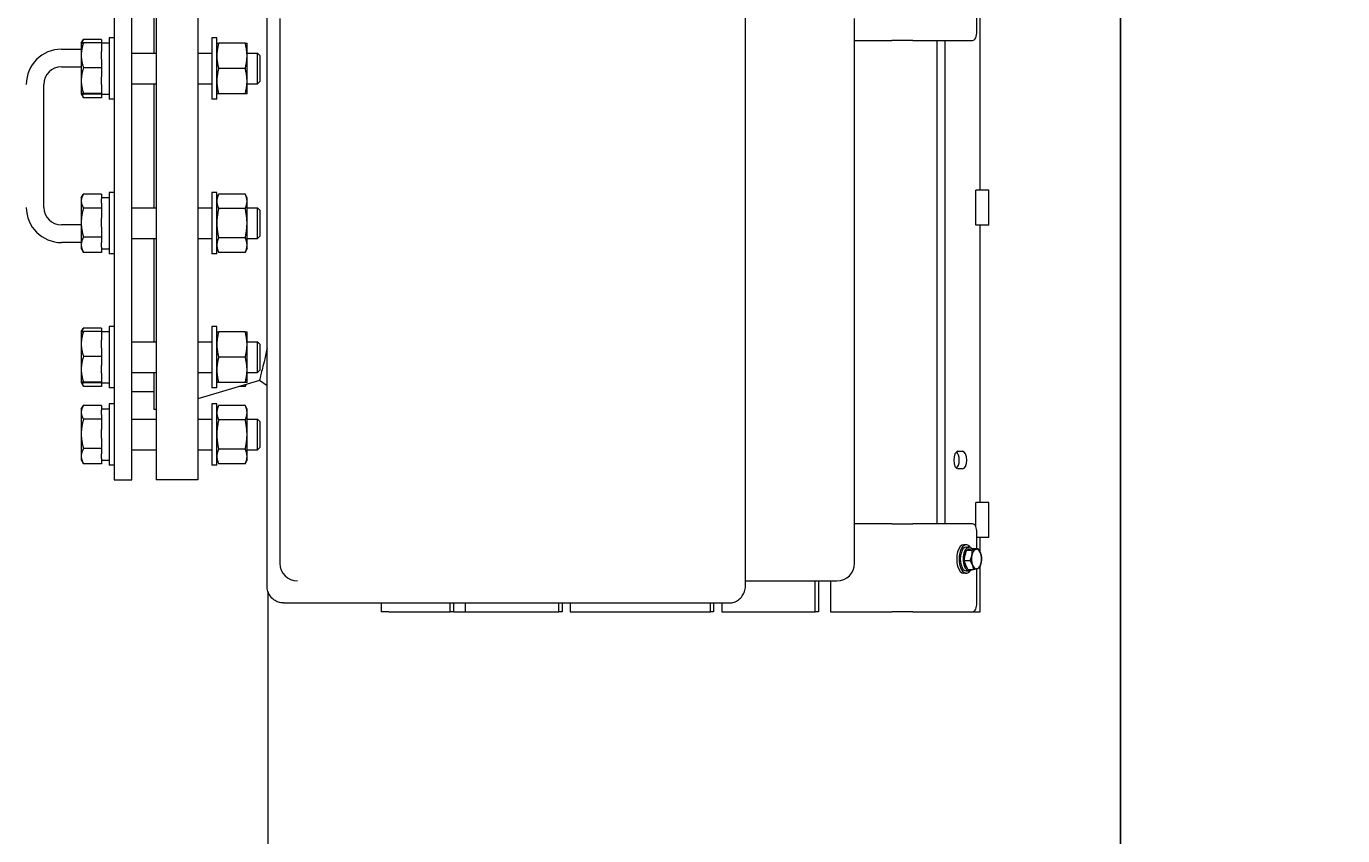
# Model space of a CAD drawing. Header units: inches. Extents: x 20 to 536, y 8 to 344.
# Drawn here: x 363.78 to 401.23, y 92.61 to 115.63 of the extents above; entities that cross this region are included whole.
import ezdxf

# ---------------------------------------------------------------- set-up
doc = ezdxf.new("R2010")
doc.units = ezdxf.units.IN
doc.header["$LTSCALE"] = 16
doc.header["$MEASUREMENT"] = 0
doc.layers.add('Dimension (ANSI)', color=7, linetype='Continuous', lineweight=25)
doc.layers.add('Visible (ANSI)', color=7, linetype='Continuous', lineweight=50)
doc.styles.add('MEMCOR Medium', font='arial.ttf')
doc.dimstyles.new('Default (ANSI)', dxfattribs={"dimscale": 16, "dimtxt": 0.15, "dimasz": 0.098425, "dimexe": 0.125, "dimexo": 0.0625, "dimgap": 0.031496, "dimtad": 0, "dimtih": 1, "dimtoh": 1, "dimdec": 4, "dimrnd": 1e-08, "dimzin": 3, "dimdsep": 46, "dimlunit": 5, "dimtxsty": 'MEMCOR Medium', "dimcen": 0.09, "dimdle": 0.393701, "dimclrd": 256, "dimclre": 256, "dimclrt": 256, "dimadec": 0, "dimazin": 1, "dimtfac": 0.8, "dimtofl": 0, "dimtmove": 0, "dimatfit": 3, "dimfxl": 1, "dimfrac": 1, "dimtolj": 1, "dimtzin": 4, "dimlwd": -1, "dimlwe": -1, "dimarcsym": 0})

# ---------------------------------------------------------------- blocks, each defined once
blk = doc.blocks.new('*D26')
at = {"layer": 'Defpoints', "color": 0, "transparency": 16777216}
for p in [(395.482, 156.991), (453.038, 156.991), (414.023, 61.248)]:
    blk.add_point(p, dxfattribs=at)
at = {"layer": 'Dimension (ANSI)', "transparency": 16777216}
for p, q in [((396.482, 156.991), (455.038, 156.991)), ((453.038, 155.416), (453.038, 137.754)), ((453.038, 62.823), (453.038, 121.283)), ((415.023, 61.248), (455.038, 61.248))]:
    blk.add_line(p, q, dxfattribs=at)
for points in [[(452.775, 155.416), (453.3, 155.416), (453.038, 156.991)], [(452.775, 62.823), (453.3, 62.823), (453.038, 61.248)]]:
    blk.add_solid(points, dxfattribs=at)
at = {"layer": 'Dimension (ANSI)', "transparency": 16777216, "char_height": 2.4, "attachment_point": 2, "style": 'MEMCOR Medium'}
for s, insert in [('\\A1; \\fArial|b0|i0;\\H2.4000;95{\\H0.8x;\\S3#4;} in', (453.038, 133.945)), ('\\A1;[2431.9 mm]{\\P\\fArial|b0|i0;\\H2.4000;SHIPPING\\P\\fArial|b0|i0;\\H2.4000;HEIGHT}', (453.038, 129.015))]:
    blk.add_mtext(s, dxfattribs=dict(at, insert=insert))

msp = doc.modelspace()

# ---------------------------------------------------------------- linework, layer by layer
at = {"layer": 'Visible (ANSI)', "linetype": 'Continuous', "lineweight": 18}
for p, q in [((394.906956, 140.225967), (394.906956, 72.475967)), ((394.90696, 72.475967), (394.90696, 140.225967)), ((366.276958, 121.725967), (366.276958, 102.725967)), ((366.776958, 102.725967), (366.776958, 121.725967)), ((367.467251, 121.725967), (367.467251, 102.725967)), ((368.657251, 121.725967), (368.657251, 102.725967)), ((367.404751, 117.798875), (367.404751, 114.863429)), ((370.624802, 99.725967), (370.624802, 116.475967)), ((384.240183, 99.725967), (384.240183, 116.475967)), ((370.990828, 115.850967), (370.990828, 100.350967)), ((387.340664, 100.350967), (387.340664, 115.850967)), ((390.824957, 115.475967), (390.824957, 115.946124)), ((390.912578, 110.965967), (390.912578, 116.024259)), ((365.339208, 115.144679), (365.339339, 115.144906)), ((365.339208, 115.144679), (365.339208, 114.800836)), ((365.339339, 115.144906), (365.396697, 115.244253)), ((365.917333, 115.255608), (365.403404, 115.255608)), ((365.917333, 115.154883), (365.403404, 115.154883)), ((365.917333, 115.255608), (365.917333, 115.155429)), ((365.917333, 115.154883), (365.917333, 115.155429)), ((365.917333, 115.155429), (366.136333, 115.155429)), ((365.917333, 115.154883), (365.917333, 114.907292)), ((366.136333, 115.300929), (366.136333, 113.550929)), ((366.276958, 115.300929), (366.136333, 115.300929)), ((369.056958, 115.300929), (369.056958, 113.550929)), ((369.197583, 115.300929), (369.056958, 115.300929)), ((369.197583, 113.550929), (369.197583, 115.300929)), ((370.004716, 115.144929), (369.24945, 115.144929)), ((370.056583, 114.785429), (370.056583, 115.144929)), ((387.340664, 115.225967), (388.401394, 115.225967)), ((388.99903, 115.225967), (388.401394, 115.225967)), ((388.99903, 115.225967), (390.699957, 115.225967)), ((389.696071, 101.475967), (389.696071, 115.225967)), ((389.912578, 115.225967), (389.912578, 101.475967)), ((364.776958, 114.975967), (365.339208, 114.975967)), ((365.339208, 114.800836), (365.339208, 114.082314)), ((365.917333, 114.694381), (365.917333, 114.907292)), ((365.917333, 114.694381), (365.917333, 114.44679)), ((366.776958, 114.863429), (367.467251, 114.863429)), ((368.657251, 114.863429), (369.056958, 114.863429)), ((370.056583, 114.863429), (370.351179, 114.863429)), ((370.056583, 114.066429), (370.056583, 114.785429)), ((370.351179, 113.988429), (370.351179, 114.863429)), ((370.417333, 114.797279), (370.351179, 114.863429)), ((370.417333, 114.797279), (370.417333, 114.054579)), ((364.776958, 114.475967), (365.339208, 114.475967)), ((365.917333, 114.44679), (365.403404, 114.44679)), ((365.917333, 114.44679), (365.917333, 114.191905)), ((370.004716, 114.425929), (369.24945, 114.425929)), ((364.276958, 110.475967), (364.276958, 113.975967)), ((365.339208, 114.082314), (365.339208, 113.707406)), ((365.917333, 113.972722), (365.917333, 114.191905)), ((365.917333, 113.972722), (365.917333, 113.717837)), ((366.776958, 113.988429), (367.467251, 113.988429)), ((367.404751, 113.988429), (367.404751, 110.463506)), ((368.657251, 113.988429), (369.056958, 113.988429)), ((370.056583, 113.706929), (370.056583, 114.066429)), ((370.056583, 113.988429), (370.351179, 113.988429)), ((370.417333, 114.054579), (370.351179, 113.988429)), ((365.339208, 113.707406), (365.339208, 113.707179)), ((365.339208, 113.707179), (365.339339, 113.706952)), ((365.339339, 113.706952), (365.396697, 113.607605)), ((365.917333, 113.717837), (365.403404, 113.717837)), ((365.917333, 113.696976), (365.403404, 113.696976)), ((365.917333, 113.596251), (365.403404, 113.596251)), ((365.917333, 113.717837), (365.917333, 113.710543)), ((365.917333, 113.696429), (365.917333, 113.710543)), ((365.917333, 113.696429), (366.136333, 113.696429)), ((365.917333, 113.696429), (365.917333, 113.596251)), ((366.276958, 113.550929), (366.136333, 113.550929)), ((369.197583, 113.550929), (369.056958, 113.550929)), ((370.004716, 113.706929), (369.24945, 113.706929)), ((366.136333, 110.901006), (366.136333, 109.151006)), ((366.276958, 110.901006), (366.136333, 110.901006)), ((369.056958, 110.901006), (369.056958, 109.151006)), ((369.197583, 110.901006), (369.056958, 110.901006)), ((369.197583, 109.151006), (369.197583, 110.901006)), ((391.159372, 110.965967), (390.787578, 110.965967)), ((390.787578, 109.965967), (390.787578, 110.965967)), ((391.159372, 109.965967), (391.159372, 110.965967)), ((365.339208, 110.744756), (365.396697, 110.84433)), ((365.339208, 110.744756), (365.339208, 110.657298)), ((365.339208, 110.657298), (365.339208, 110.044072)), ((365.917333, 110.855684), (365.403404, 110.855684)), ((365.917333, 110.855684), (365.917333, 110.716949)), ((365.917333, 110.755506), (366.136333, 110.755506)), ((365.917333, 110.597646), (365.917333, 110.716949)), ((365.917333, 110.597646), (365.917333, 110.458911)), ((369.197583, 110.745006), (369.24945, 110.856235)), ((370.004716, 110.856235), (369.24945, 110.856235)), ((370.056583, 110.745006), (370.004716, 110.856235)), ((370.056583, 110.648678), (370.056583, 110.745006)), ((370.056583, 110.026006), (370.056583, 110.648678)), ((365.917333, 110.458911), (365.403404, 110.458911)), ((365.917333, 110.458911), (365.917333, 110.168807)), ((365.917333, 109.919336), (365.917333, 110.168807)), ((366.776958, 110.463506), (367.467251, 110.463506)), ((368.657251, 110.463506), (369.056958, 110.463506)), ((370.004716, 110.44112), (369.24945, 110.44112)), ((370.056583, 110.463506), (370.351179, 110.463506)), ((370.351179, 109.588506), (370.351179, 110.463506)), ((370.417333, 110.397356), (370.351179, 110.463506)), ((370.417333, 110.397356), (370.417333, 109.654656)), ((365.339208, 109.975967), (364.776958, 109.975967)), ((365.339208, 110.044072), (365.339208, 109.412779)), ((365.917333, 109.919336), (365.917333, 109.629232)), ((370.056583, 109.403333), (370.056583, 110.026006)), ((391.159372, 109.965967), (390.787578, 109.965967)), ((390.912578, 102.085967), (390.912578, 109.965967)), ((365.339208, 109.475967), (364.776958, 109.475967)), ((365.339208, 109.412779), (365.339208, 109.307256)), ((365.917333, 109.629232), (365.403404, 109.629232)), ((365.917333, 109.629232), (365.917333, 109.477863)), ((365.917333, 109.347696), (365.917333, 109.477863)), ((366.776958, 109.588506), (367.467251, 109.588506)), ((367.404751, 109.588506), (367.404751, 106.65306)), ((368.657251, 109.588506), (369.056958, 109.588506)), ((370.004716, 109.610891), (369.24945, 109.610891)), ((370.056583, 109.588506), (370.351179, 109.588506)), ((370.056583, 109.307006), (370.056583, 109.403333)), ((370.417333, 109.654656), (370.351179, 109.588506)), ((365.339208, 109.307256), (365.396697, 109.207681)), ((365.917333, 109.196327), (365.403404, 109.196327)), ((365.917333, 109.347696), (365.917333, 109.196327)), ((365.917333, 109.296506), (366.136333, 109.296506)), ((366.276958, 109.151006), (366.136333, 109.151006)), ((369.197583, 109.151006), (369.056958, 109.151006)), ((369.197583, 109.307006), (369.24945, 109.195776)), ((370.004716, 109.195776), (369.24945, 109.195776)), ((370.056583, 109.307006), (370.004716, 109.195776)), ((365.339208, 106.93431), (365.339339, 106.934537)), ((365.339208, 106.93431), (365.339208, 106.590467)), ((365.339339, 106.934537), (365.396697, 107.033884)), ((365.917333, 107.045239), (365.403404, 107.045239)), ((365.917333, 106.944513), (365.403404, 106.944513)), ((365.917333, 107.045239), (365.917333, 106.94506)), ((365.917333, 106.944513), (365.917333, 106.94506)), ((365.917333, 106.94506), (366.136333, 106.94506)), ((365.917333, 106.944513), (365.917333, 106.696923)), ((366.136333, 107.09056), (366.136333, 105.34056)), ((366.276958, 107.09056), (366.136333, 107.09056)), ((369.056958, 107.09056), (369.056958, 105.34056)), ((369.197583, 107.09056), (369.056958, 107.09056)), ((369.197583, 105.34056), (369.197583, 107.09056)), ((370.004716, 106.93456), (369.24945, 106.93456)), ((370.056583, 106.57506), (370.056583, 106.93456)), ((365.339208, 106.590467), (365.339208, 105.871944)), ((365.917333, 106.484011), (365.917333, 106.696923)), ((365.917333, 106.484011), (365.917333, 106.236421)), ((366.776958, 106.65306), (367.467251, 106.65306)), ((368.657251, 106.65306), (369.056958, 106.65306)), ((370.056583, 106.65306), (370.351179, 106.65306)), ((370.056583, 105.85606), (370.056583, 106.57506)), ((370.351179, 105.77806), (370.351179, 106.65306)), ((370.417333, 106.58691), (370.351179, 106.65306)), ((370.417333, 106.58691), (370.417333, 105.84421)), ((365.917333, 106.236421), (365.403404, 106.236421)), ((365.917333, 106.236421), (365.917333, 105.981536)), ((370.004716, 106.21556), (369.24945, 106.21556)), ((365.339208, 105.871944), (365.339208, 105.497037)), ((365.917333, 105.762352), (365.917333, 105.981536)), ((365.917333, 105.762352), (365.917333, 105.507467)), ((366.776958, 105.77806), (367.467251, 105.77806)), ((367.404751, 105.77806), (367.404751, 104.725967)), ((368.657251, 105.77806), (369.056958, 105.77806)), ((370.056583, 105.49656), (370.056583, 105.85606)), ((370.056583, 105.77806), (370.351179, 105.77806)), ((370.417333, 105.84421), (370.351179, 105.77806)), ((365.339208, 105.497037), (365.339208, 105.49681)), ((365.339208, 105.49681), (365.339339, 105.496583)), ((365.339339, 105.496583), (365.396697, 105.397236)), ((365.917333, 105.507467), (365.403404, 105.507467)), ((365.917333, 105.486606), (365.403404, 105.486606)), ((365.917333, 105.385881), (365.403404, 105.385881)), ((365.917333, 105.507467), (365.917333, 105.500173)), ((365.917333, 105.48606), (365.917333, 105.500173)), ((365.917333, 105.48606), (366.136333, 105.48606)), ((365.917333, 105.48606), (365.917333, 105.385881)), ((366.276958, 105.34056), (366.136333, 105.34056)), ((370.41093, 105.555694), (368.657251, 105.035967)), ((369.197583, 105.34056), (369.056958, 105.34056)), ((370.004716, 105.49656), (369.24945, 105.49656)), ((370.004716, 105.38533), (369.836082, 105.38533)), ((370.031757, 105.443321), (370.004716, 105.38533)), ((370.624802, 105.39725), (370.41093, 105.555694)), ((366.136333, 104.890598), (366.136333, 103.140598)), ((366.276958, 104.890598), (366.136333, 104.890598)), ((367.404751, 105.225967), (366.776958, 105.225967)), ((369.056958, 104.890598), (369.056958, 103.140598)), ((369.197583, 104.890598), (369.056958, 104.890598)), ((369.197583, 103.140598), (369.197583, 104.890598)), ((365.339208, 104.734348), (365.396697, 104.833922)), ((365.339208, 104.734348), (365.339208, 104.64689)), ((365.339208, 104.64689), (365.339208, 104.033664)), ((365.917333, 104.845277), (365.403404, 104.845277)), ((365.917333, 104.845277), (365.917333, 104.706542)), ((365.917333, 104.587239), (365.917333, 104.706542)), ((365.917333, 104.587239), (365.917333, 104.448503)), ((365.93863, 104.745098), (366.136333, 104.745098)), ((367.467251, 104.725967), (367.404751, 104.725967)), ((369.197583, 104.734598), (369.24945, 104.845828)), ((370.004716, 104.845828), (369.24945, 104.845828)), ((370.056583, 104.734598), (370.004716, 104.845828)), ((370.056583, 104.63827), (370.056583, 104.734598)), ((370.056583, 104.015598), (370.056583, 104.63827)), ((365.917333, 104.448503), (365.403404, 104.448503)), ((365.917333, 104.448503), (365.917333, 104.158399)), ((365.917333, 103.908929), (365.917333, 104.158399)), ((366.776958, 104.453098), (367.467251, 104.453098)), ((368.657251, 104.453098), (369.056958, 104.453098)), ((370.004716, 104.430713), (369.24945, 104.430713)), ((370.056583, 104.453098), (370.351179, 104.453098)), ((370.351179, 103.578098), (370.351179, 104.453098)), ((370.417333, 104.386948), (370.351179, 104.453098)), ((370.417333, 104.386948), (370.417333, 103.644248)), ((365.339208, 104.033664), (365.339208, 103.402372)), ((365.917333, 103.908929), (365.917333, 103.618825)), ((370.056583, 103.392926), (370.056583, 104.015598)), ((365.339208, 103.402372), (365.339208, 103.296848)), ((365.917333, 103.618825), (365.403404, 103.618825)), ((365.917333, 103.618825), (365.917333, 103.467455)), ((365.917333, 103.337288), (365.917333, 103.467455)), ((366.776958, 103.578098), (367.467251, 103.578098)), ((368.657251, 103.578098), (369.056958, 103.578098)), ((370.004716, 103.600483), (369.24945, 103.600483)), ((370.056583, 103.578098), (370.351179, 103.578098)), ((370.056583, 103.296598), (370.056583, 103.392926)), ((370.417333, 103.644248), (370.351179, 103.578098)), ((390.287578, 103.538467), (390.412578, 103.538467)), ((365.339208, 103.296848), (365.396697, 103.197274)), ((365.917333, 103.185919), (365.403404, 103.185919)), ((365.917333, 103.337288), (365.917333, 103.185919)), ((365.917333, 103.286098), (366.136333, 103.286098)), ((366.276958, 103.140598), (366.136333, 103.140598)), ((369.197583, 103.140598), (369.056958, 103.140598)), ((369.197583, 103.296598), (369.24945, 103.185368)), ((370.004716, 103.185368), (369.24945, 103.185368)), ((370.056583, 103.296598), (370.004716, 103.185368)), ((390.412578, 103.038467), (390.287578, 103.038467)), ((366.276958, 102.725967), (366.776958, 102.725967)), ((368.657251, 102.725967), (367.467251, 102.725967)), ((391.159372, 102.085967), (390.787578, 102.085967)), ((390.787578, 101.404267), (390.787578, 102.085967)), ((391.159372, 101.085967), (391.159372, 102.085967)), ((388.401394, 101.475967), (387.340664, 101.475967)), ((388.401394, 101.475967), (388.99903, 101.475967)), ((390.699957, 101.475967), (388.99903, 101.475967)), ((390.824957, 100.776937), (390.824957, 101.225967)), ((390.519239, 100.881967), (390.449957, 100.881967)), ((390.519239, 100.815967), (390.600646, 100.815967)), ((390.522285, 100.731447), (390.602602, 100.754192)), ((390.612402, 100.756967), (390.600646, 100.756967)), ((390.602602, 100.754192), (390.682919, 100.776937)), ((390.682919, 100.776937), (390.849977, 100.776937)), ((391.159372, 101.085967), (390.824957, 101.085967)), ((390.912578, 100.670837), (390.912578, 101.085967)), ((390.461667, 100.430477), (390.491976, 100.580962)), ((390.511674, 100.302738), (390.461667, 100.430477)), ((390.461667, 100.430477), (390.628725, 100.430477)), ((390.491976, 100.580962), (390.522285, 100.731447)), ((390.522285, 100.731447), (390.689344, 100.731447)), ((390.519239, 100.069967), (390.449957, 100.069967)), ((390.561681, 100.174998), (390.511674, 100.302738)), ((390.519239, 100.135967), (390.600646, 100.135967)), ((390.561681, 100.174998), (390.728739, 100.174998)), ((390.824957, 99.225967), (390.824957, 100.196124)), ((390.912578, 98.975967), (390.912578, 100.274259)), ((384.240183, 99.850967), (386.840664, 99.850967)), ((386.224764, 98.975967), (386.224764, 99.850967)), ((386.318514, 99.850967), (386.318514, 98.975967)), ((386.657777, 99.850967), (386.657777, 98.975967)), ((370.657251, 90.969784), (370.657251, 99.542338)), ((371.091309, 99.225967), (383.648677, 99.225967)), ((373.870093, 99.225967), (373.870093, 98.975967)), ((374.088843, 98.975967), (373.870093, 98.975967)), ((374.088843, 98.975967), (375.832459, 98.975967)), ((375.832459, 98.975967), (375.832459, 99.225967)), ((375.926209, 98.975967), (375.832459, 98.975967)), ((375.926209, 99.225967), (375.926209, 98.975967)), ((375.926209, 98.975967), (376.265472, 98.975967)), ((376.265472, 99.225967), (376.265472, 98.975967)), ((376.265472, 98.975967), (378.926335, 98.975967)), ((378.926335, 98.975967), (378.926335, 99.225967)), ((379.020085, 98.975967), (378.926335, 98.975967)), ((379.020085, 99.225967), (379.020085, 98.975967)), ((379.251095, 99.225967), (379.251095, 98.975967)), ((379.251095, 98.975967), (383.239142, 98.975967)), ((383.239142, 98.975967), (383.239142, 99.225967)), ((383.332892, 98.975967), (383.239142, 98.975967)), ((383.332892, 99.225967), (383.332892, 98.975967)), ((383.563901, 99.225967), (383.563901, 98.975967)), ((383.563901, 98.975967), (386.224764, 98.975967)), ((383.648677, 99.225967), (383.773677, 99.225967)), ((386.318514, 98.975967), (386.224764, 98.975967)), ((386.657777, 98.975967), (388.401394, 98.975967)), ((388.99903, 98.975967), (388.401394, 98.975967)), ((388.99903, 98.975967), (390.699957, 98.975967)), ((390.699957, 98.975967), (390.912578, 98.975967))]:
    msp.add_line(p, q, dxfattribs=at)
for centre, radius, start, end in [((364.776958, 113.975967), 1, 90, 180), ((364.776958, 113.975967), 0.5, 90, 180), ((364.776958, 110.475967), 1, 180, 270), ((364.776958, 110.475967), 0.5, 180, 270), ((371.490828, 100.350967), 0.5, 180, 270), ((386.840664, 100.350967), 0.5, 270, 0)]:
    msp.add_arc(centre, radius, start, end, dxfattribs=at)
for centre, major_axis, ratio, start_param, end_param in [((390.699957, 115.475967), (0, -0.25), 0.5, 0, 1.570796327), ((366.291584, 104.015598), (4.137185, -0.064217), 0.175643127, 1.65893872, 1.664106504), ((390.287578, 103.288467), (0, -0.25), 0.5, 3.141592654, 6.283185307), ((390.196071, 103.288467), (0, -0.25), 0.5, 0.374734433, 2.766858221), ((390.412578, 103.288467), (0, 0.25), 0.5, 3.141592654, 6.283185307), ((390.699957, 101.225967), (0, 0.25), 0.5, 4.71238898, 6.283185307), ((390.449957, 100.475967), (0, 0.406), 0.5, 0, 3.141592654), ((390.519239, 100.475967), (0, 0.406), 0.5, 5.673105523, 10.034857744), ((390.519239, 100.475967), (0, 0.34), 0.5, 0, 3.141592654), ((390.600646, 100.475967), (0, -0.34), 0.5, 2.653247461, 6.767047028), ((390.600646, 100.475967), (0, 0.281), 0.5, 0, 0.348918786), ((390.811093, 100.475967), (0, 0.281), 0.5, 0.140660853, 1.187858404), ((390.811093, 100.475967), (0, 0.281), 0.5, 5.376648609, 6.42384616), ((390.600646, 100.475967), (0, 0.281), 0.5, 0.646562237, 1.729154571), ((390.600646, 100.475967), (0, 0.281), 0.5, 1.737284856, 2.732827054), ((390.811093, 100.475967), (0, -0.281), 0.5, 4.329451057, 5.376648609), ((390.811093, 100.475967), (0, 0.281), 0.5, 4.329451057, 5.376648609), ((390.811093, 100.475967), (0, -0.281), 0.5, 5.376648609, 6.42384616), ((390.811093, 100.475967), (0, -0.281), 0.5, 0.140660853, 1.187858404), ((390.699957, 99.225967), (0, -0.25), 0.5, 0, 1.570796327)]:
    msp.add_ellipse(centre, major_axis=major_axis, ratio=ratio, start_param=start_param, end_param=end_param, dxfattribs=at)
for points, weights in [([(365.403404, 115.154883), (365.339208, 114.96515), (365.339208, 114.800836)], [1.01001874936, 1.04314139574, 1]), ([(365.339339, 115.144906), (365.342013, 115.149537), (365.403404, 115.154883)], [1.00373289337, 1.04164895705, 1.01001874936]), ([(365.403404, 115.255608), (365.369556, 115.199552), (365.353847, 115.149293)], [1.01001874936, 1.02721658286, 1.02385469408]), ([(369.197583, 115.144929), (369.197583, 115.144929), (369.24945, 115.144929)], [1, 1.0379548493, 1]), ([(369.24945, 115.144929), (369.197583, 114.952274), (369.197583, 114.785429)], [1, 1.0379548493, 1]), ([(370.056583, 114.785429), (370.056583, 114.952274), (370.004716, 115.144929)], [1, 1.0379548493, 1]), ([(370.004716, 115.144929), (370.056583, 115.144929), (370.056583, 115.144929)], [1, 1.0379548493, 1]), ([(365.339208, 114.800836), (365.339208, 114.636523), (365.403404, 114.44679)], [1, 1.04314139574, 1.01001874936]), ([(369.197583, 114.785429), (369.197583, 114.618585), (369.24945, 114.425929)], [1, 1.0379548493, 1]), ([(370.004716, 114.425929), (370.056583, 114.618585), (370.056583, 114.785429)], [1, 1.0379548493, 1]), ([(365.403404, 114.44679), (365.339208, 114.251468), (365.339208, 114.082314)], [1.01001874936, 1.04314139574, 1]), ([(369.24945, 114.425929), (369.197583, 114.233274), (369.197583, 114.066429)], [1, 1.0379548493, 1]), ([(370.056583, 114.066429), (370.056583, 114.233274), (370.004716, 114.425929)], [1, 1.0379548493, 1]), ([(365.339208, 114.082314), (365.339208, 113.913159), (365.403404, 113.717837)], [1, 1.04314139574, 1.01001874936]), ([(369.197583, 114.066429), (369.197583, 113.899585), (369.24945, 113.706929)], [1, 1.0379548493, 1]), ([(370.004716, 113.706929), (370.056583, 113.899585), (370.056583, 114.066429)], [1, 1.0379548493, 1]), ([(365.403404, 113.717837), (365.339208, 113.712247), (365.339208, 113.707406)], [1.01001874936, 1.04314139574, 1]), ([(365.339208, 113.707406), (365.339208, 113.702566), (365.403404, 113.696976)], [1, 1.04314139574, 1.01001874936]), ([(365.356897, 113.702075), (365.372627, 113.651862), (365.403404, 113.596251)], [1.02429968931, 1.02563189319, 1.01001874936]), ([(365.403404, 113.596251), (365.399952, 113.601968), (365.396697, 113.607605)], [1.01001874936, 1.01174639157, 1.01326655323]), ([(369.24945, 113.706929), (369.197583, 113.706929), (369.197583, 113.706929)], [1, 1.0379548493, 1]), ([(370.056583, 113.706929), (370.056583, 113.706929), (370.004716, 113.706929)], [1, 1.0379548493, 1]), ([(365.403404, 110.855684), (365.339208, 110.749369), (365.339208, 110.657298)], [1.01001874936, 1.04314139574, 1]), ([(365.339208, 110.657298), (365.339208, 110.565226), (365.403404, 110.458911)], [1, 1.04314139574, 1.01001874936]), ([(369.24945, 110.856235), (369.197583, 110.745006), (369.197583, 110.648678)], [1, 1.0379548493, 1]), ([(369.197583, 110.648678), (369.197583, 110.55235), (369.24945, 110.44112)], [1, 1.0379548493, 1]), ([(370.056583, 110.648678), (370.056583, 110.745006), (370.004716, 110.856235)], [1, 1.0379548493, 1]), ([(370.004716, 110.44112), (370.056583, 110.55235), (370.056583, 110.648678)], [1, 1.0379548493, 1]), ([(365.403404, 110.458911), (365.339208, 110.236599), (365.339208, 110.044072)], [1.01001874936, 1.04314139574, 1]), ([(369.24945, 110.44112), (369.197583, 110.218661), (369.197583, 110.026006)], [1, 1.0379548493, 1]), ([(370.056583, 110.026006), (370.056583, 110.218661), (370.004716, 110.44112)], [1, 1.0379548493, 1]), ([(365.339208, 110.044072), (365.339208, 109.851544), (365.403404, 109.629232)], [1, 1.04314139574, 1.01001874936]), ([(369.197583, 110.026006), (369.197583, 109.83335), (369.24945, 109.610891)], [1, 1.0379548493, 1]), ([(370.004716, 109.610891), (370.056583, 109.83335), (370.056583, 110.026006)], [1, 1.0379548493, 1]), ([(365.403404, 109.629232), (365.339208, 109.513236), (365.339208, 109.412779)], [1.01001874936, 1.04314139574, 1]), ([(365.339208, 109.412779), (365.339208, 109.312323), (365.403404, 109.196327)], [1, 1.04314139574, 1.01001874936]), ([(369.24945, 109.610891), (369.197583, 109.499661), (369.197583, 109.403333)], [1, 1.0379548493, 1]), ([(369.197583, 109.403333), (369.197583, 109.307006), (369.24945, 109.195776)], [1, 1.0379548493, 1]), ([(370.056583, 109.403333), (370.056583, 109.499661), (370.004716, 109.610891)], [1, 1.0379548493, 1]), ([(370.004716, 109.195776), (370.056583, 109.307006), (370.056583, 109.403333)], [1, 1.0379548493, 1]), ([(365.403404, 109.196327), (365.399952, 109.202044), (365.396697, 109.207681)], [1.01001874936, 1.01174639157, 1.01326655323]), ([(365.403404, 106.944513), (365.339208, 106.75478), (365.339208, 106.590467)], [1.01001874936, 1.04314139574, 1]), ([(365.339339, 106.934537), (365.342013, 106.939168), (365.403404, 106.944513)], [1.00373289337, 1.04164895705, 1.01001874936]), ([(365.403404, 107.045239), (365.369556, 106.989182), (365.353847, 106.938923)], [1.01001874936, 1.02721658286, 1.02385469408]), ([(369.197583, 106.93456), (369.197583, 106.93456), (369.24945, 106.93456)], [1, 1.0379548493, 1]), ([(369.24945, 106.93456), (369.197583, 106.741904), (369.197583, 106.57506)], [1, 1.0379548493, 1]), ([(370.056583, 106.57506), (370.056583, 106.741904), (370.004716, 106.93456)], [1, 1.0379548493, 1]), ([(370.004716, 106.93456), (370.056583, 106.93456), (370.056583, 106.93456)], [1, 1.0379548493, 1]), ([(365.339208, 106.590467), (365.339208, 106.426153), (365.403404, 106.236421)], [1, 1.04314139574, 1.01001874936]), ([(369.197583, 106.57506), (369.197583, 106.408215), (369.24945, 106.21556)], [1, 1.0379548493, 1]), ([(370.004716, 106.21556), (370.056583, 106.408215), (370.056583, 106.57506)], [1, 1.0379548493, 1]), ([(365.403404, 106.236421), (365.339208, 106.041098), (365.339208, 105.871944)], [1.01001874936, 1.04314139574, 1]), ([(369.24945, 106.21556), (369.197583, 106.022904), (369.197583, 105.85606)], [1, 1.0379548493, 1]), ([(370.056583, 105.85606), (370.056583, 106.022904), (370.004716, 106.21556)], [1, 1.0379548493, 1]), ([(365.339208, 105.871944), (365.339208, 105.70279), (365.403404, 105.507467)], [1, 1.04314139574, 1.01001874936]), ([(369.197583, 105.85606), (369.197583, 105.689215), (369.24945, 105.49656)], [1, 1.0379548493, 1]), ([(370.004716, 105.49656), (370.056583, 105.689215), (370.056583, 105.85606)], [1, 1.0379548493, 1]), ([(365.403404, 105.507467), (365.339208, 105.501878), (365.339208, 105.497037)], [1.01001874936, 1.04314139574, 1]), ([(365.339208, 105.497037), (365.339208, 105.492196), (365.403404, 105.486606)], [1, 1.04314139574, 1.01001874936]), ([(365.356897, 105.491706), (365.372627, 105.441492), (365.403404, 105.385881)], [1.02429968931, 1.02563189319, 1.01001874936]), ([(365.403404, 105.385881), (365.399952, 105.391598), (365.396697, 105.397236)], [1.01001874936, 1.01174639157, 1.01326655323]), ([(369.24945, 105.49656), (369.197583, 105.49656), (369.197583, 105.49656)], [1, 1.0379548493, 1]), ([(370.056583, 105.49656), (370.056583, 105.49656), (370.004716, 105.49656)], [1, 1.0379548493, 1]), ([(370.004716, 105.38533), (370.018421, 105.41472), (370.028363, 105.442315)], [1, 1.00975630161, 1.01449688466]), ([(365.403404, 104.845277), (365.339208, 104.738962), (365.339208, 104.64689)], [1.01001874936, 1.04314139574, 1]), ([(365.339208, 104.64689), (365.339208, 104.554818), (365.403404, 104.448503)], [1, 1.04314139574, 1.01001874936]), ([(369.24945, 104.845828), (369.197583, 104.734598), (369.197583, 104.63827)], [1, 1.0379548493, 1]), ([(369.197583, 104.63827), (369.197583, 104.541942), (369.24945, 104.430713)], [1, 1.0379548493, 1]), ([(370.056583, 104.63827), (370.056583, 104.734598), (370.004716, 104.845828)], [1, 1.0379548493, 1]), ([(370.004716, 104.430713), (370.056583, 104.541942), (370.056583, 104.63827)], [1, 1.0379548493, 1]), ([(365.403404, 104.448503), (365.339208, 104.226192), (365.339208, 104.033664)], [1.01001874936, 1.04314139574, 1]), ([(369.24945, 104.430713), (369.197583, 104.208253), (369.197583, 104.015598)], [1, 1.0379548493, 1]), ([(370.056583, 104.015598), (370.056583, 104.208253), (370.004716, 104.430713)], [1, 1.0379548493, 1]), ([(365.339208, 104.033664), (365.339208, 103.841136), (365.403404, 103.618825)], [1, 1.04314139574, 1.01001874936]), ([(369.197583, 104.015598), (369.197583, 103.822942), (369.24945, 103.600483)], [1, 1.0379548493, 1]), ([(370.004716, 103.600483), (370.056583, 103.822942), (370.056583, 104.015598)], [1, 1.0379548493, 1]), ([(365.403404, 103.618825), (365.339208, 103.502828), (365.339208, 103.402372)], [1.01001874936, 1.04314139574, 1]), ([(365.339208, 103.402372), (365.339208, 103.301916), (365.403404, 103.185919)], [1, 1.04314139574, 1.01001874936]), ([(369.24945, 103.600483), (369.197583, 103.489253), (369.197583, 103.392926)], [1, 1.0379548493, 1]), ([(369.197583, 103.392926), (369.197583, 103.296598), (369.24945, 103.185368)], [1, 1.0379548493, 1]), ([(370.056583, 103.392926), (370.056583, 103.489253), (370.004716, 103.600483)], [1, 1.0379548493, 1]), ([(370.004716, 103.185368), (370.056583, 103.296598), (370.056583, 103.392926)], [1, 1.0379548493, 1]), ([(365.403404, 103.185919), (365.399952, 103.191636), (365.396697, 103.197274)], [1.01001874936, 1.01174639157, 1.01326655323]), ([(390.689344, 100.731447), (390.754121, 100.743636), (390.791396, 100.754192)], [1, 1.0379548493, 1]), ([(390.791396, 100.754192), (390.828671, 100.764748), (390.849977, 100.776937)], [1, 1.0379548493, 1]), ([(390.849977, 100.776937), (390.898511, 100.708482), (390.921719, 100.649197)], [1, 1.0379548493, 1]), ([(390.628725, 100.430477), (390.666703, 100.511122), (390.68077, 100.580962)], [1, 1.0379548493, 1]), ([(390.700467, 100.302738), (390.677259, 100.362022), (390.628725, 100.430477)], [1, 1.0379548493, 1]), ([(390.68077, 100.580962), (390.694836, 100.650803), (390.689344, 100.731447)], [1, 1.0379548493, 1]), ([(390.921719, 100.649197), (390.944928, 100.589913), (390.949991, 100.521457)], [1, 1.0379548493, 1]), ([(390.949991, 100.521457), (390.955484, 100.440813), (390.941417, 100.370973)], [1, 1.0379548493, 1]), ([(390.728739, 100.174998), (390.723676, 100.243453), (390.700467, 100.302738)], [1, 1.0379548493, 1]), ([(390.830791, 100.197743), (390.793516, 100.187187), (390.728739, 100.174998)], [1, 1.0379548493, 1]), ([(390.889372, 100.220488), (390.868066, 100.208299), (390.830791, 100.197743)], [1, 1.0379548493, 1]), ([(390.941417, 100.370973), (390.92735, 100.301132), (390.889372, 100.220488)], [1, 1.0379548493, 1])]:
    msp.add_rational_spline(points, weights, degree=2, dxfattribs=at)
for points, knots in [([(370.624821, 106.462485), (370.593992, 106.322121), (370.565172, 106.195766), (370.498422, 105.909498), (370.465505, 105.77511), (370.421742, 105.598183), (370.41093, 105.555694), (370.41093, 105.555694)], [67.214617312, 67.214617312, 67.214617312, 67.214617312, 69.184994633, 69.184994633, 72.345461503, 72.345461503, 75.505928373, 75.505928373, 75.505928373, 75.505928373]), ([(371.091309, 99.225967), (371.043235, 99.225967), (370.995208, 99.234024), (370.903919, 99.264962), (370.860841, 99.288112), (370.782377, 99.347168), (370.747574, 99.383689), (370.690322, 99.464848), (370.668011, 99.509596), (370.636739, 99.602865), (370.627755, 99.651405), (370.625008, 99.70879), (370.624802, 99.717379), (370.624802, 99.725967)], [1.570796327, 1.570796327, 1.570796327, 1.570796327, 1.85628195, 1.85628195, 2.148446526, 2.148446526, 2.458040774, 2.458040774, 2.77220004, 2.77220004, 3.086359305, 3.086359305, 3.141592654, 3.141592654, 3.141592654, 3.141592654]), ([(383.773677, 99.225967), (383.821751, 99.225967), (383.869778, 99.234024), (383.961066, 99.264962), (384.004145, 99.288112), (384.082609, 99.347168), (384.117411, 99.383689), (384.174663, 99.464848), (384.196974, 99.509596), (384.228246, 99.602865), (384.23723, 99.651405), (384.239978, 99.70879), (384.240183, 99.717379), (384.240183, 99.725967)], [4.71238898, 4.71238898, 4.71238898, 4.71238898, 4.997874603, 4.997874603, 5.29003918, 5.29003918, 5.599633428, 5.599633428, 5.913792693, 5.913792693, 6.227951959, 6.227951959, 6.283185307, 6.283185307, 6.283185307, 6.283185307])]:
    msp.add_open_spline(points, degree=3, knots=knots, dxfattribs=at)

# ---------------------------------------------------------------- dimensions: what is measured, and where the dimension line sits
at = {"layer": 'Dimension (ANSI)'}
dim = msp.add_linear_dim(base=(453.037806, 156.990967), p1=(414.023484, 61.247967), p2=(395.481958, 156.990967), angle=90, text=' \\fArial|b0|i0;\\H2.4000;<> in\\X[2431.9 mm]{\\P\\fArial|b0|i0;\\H2.4000;SHIPPING\\P\\fArial|b0|i0;\\H2.4000;HEIGHT}', dimstyle='Default (ANSI)', override={"dimgap": 0.031496, "dimdec": 4, "dimpost": '', "dimtol": 0, "dimlim": 0, "dimtp": 0, "dimtm": 0, "dimtdec": 2, "dimatfit": 1, "dimtvp": -0.375}, dxfattribs=at)
dim.commit()
dim.dimension.update_dxf_attribs({"geometry": '*D26', "text_midpoint": (453.037806, 129.518691), "dimtype": 160})

doc.saveas('drawing.dxf')
